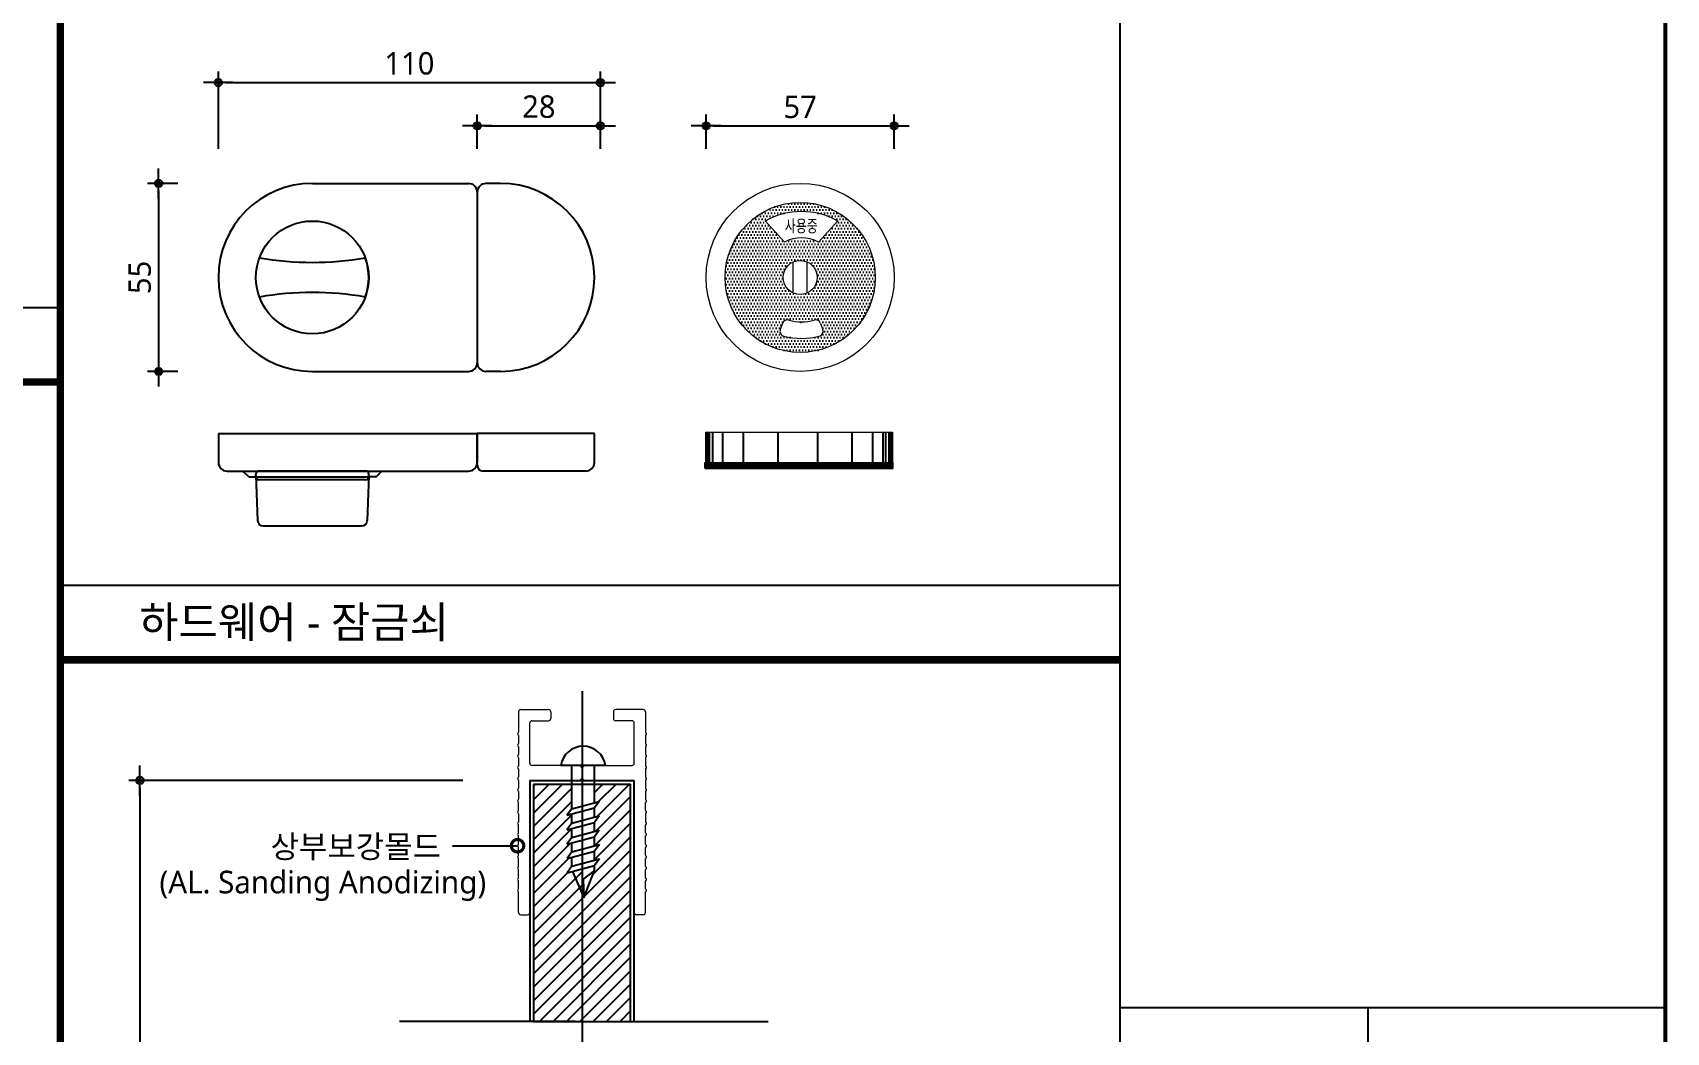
# Model space of a CAD drawing. Extents: x -256 to 8104, y -176 to 5714.
# Drawn here: x 5795 to 7984, y 3153 to 4492 of the extents above; entities that cross this region are included whole.
import ezdxf
from ezdxf.enums import TextEntityAlignment as Align

# ---------------------------------------------------------------- set-up
doc = ezdxf.new("R2010")
doc.units = 0
doc.header["$LTSCALE"] = 30
doc.linetypes.add('CEN', pattern=[62, 60, -1, 0, -1])
doc.linetypes.add('HIDDEN2', pattern=[4.7625, 3.175, -1.5875])
doc.layers.get('0').update_dxf_attribs({"linetype": 'CONTINUOUS'})
doc.layers.get('DEFPOINTS').update_dxf_attribs({"linetype": 'CONTINUOUS'})
for name, color, linetype in [('02---제품선', 4, 'CONTINUOUS'), ('C', 2, 'CONTINUOUS'), ('curior-0Line', 252, 'CONTINUOUS'), ('DIM', 7, 'CONTINUOUS'), ('HAT', 8, 'CONTINUOUS'), ('TIT', 3, 'CONTINUOUS'), ('기타', 1, 'CONTINUOUS'), ('문자', 3, 'CONTINUOUS'), ('상부보강몰드', 4, 'HIDDEN2'), ('잠금쇠(회전형)', 4, 'CONTINUOUS'), ('중심선', 1, 'CEN'), ('치수', 1, 'CONTINUOUS'), ('판넬', 2, 'CONTINUOUS'), ('해치', 8, 'CONTINUOUS')]:
    doc.layers.add(name, color=color, linetype=linetype)
doc.styles.add('HDW', font='gulim.ttc')
doc.styles.add('돋움', font='malgun.ttf')
doc.dimstyles.new('10', dxfattribs={"dimscale": 10, "dimtxt": 3, "dimasz": 1, "dimexe": 1.5, "dimexo": 2, "dimgap": 1, "dimtad": 1, "dimdec": 0, "dimlunit": 6, "dimtxsty": '돋움', "dimblk": 'DIMDOT', "dimcen": -1, "dimdle": 1.5, "dimclrt": 3, "dimazin": 3, "dimtfac": 1, "dimtdec": 0, "dimtix": 1, "dimtmove": 2, "dimatfit": 3, "dimldrblk": 'DIMDOT', "dimarcsym": 0})

# ---------------------------------------------------------------- blocks, each defined once
blk = doc.blocks.new('DIMDOT')
at = {"linetype": 'Continuous'}
blk.add_line((-2, 0), (2, 0), dxfattribs=at)
for radius in [0.5, 0.25]:
    blk.add_circle((0, 0), radius, dxfattribs=at)
blk = doc.blocks.new('*D760')
at = {"layer": 'DEFPOINTS', "color": 0}
for p in [(81282, 2861.8), (80770, 2753.2), (81282, 2753.2)]:
    blk.add_point(p, dxfattribs=at)
at = {"layer": 'DIM', "color": 0, "lineweight": -2, "ltscale": 10}
for p, q in [((80770, 2773.2), (80770, 2876.8)), ((81282, 2773.2), (81282, 2876.8)), ((80780, 2861.8), (81272, 2861.8))]:
    blk.add_line(p, q, dxfattribs=at)
at = {"layer": 'DIM', "color": 0, "lineweight": -2, "xscale": 10, "yscale": 10, "zscale": 10, "rotation": 180}
blk.add_blockref('DIMDOT', (80770, 2861.8), dxfattribs=at)
at = {"layer": 'DIM', "color": 0, "lineweight": -2, "xscale": 10, "yscale": 10, "zscale": 10}
blk.add_blockref('DIMDOT', (81282, 2861.8), dxfattribs=at)
at = {"layer": 'DIM', "color": 3, "insert": (81026, 2887.4), "char_height": 30, "attachment_point": 5, "style": '돋움'}
blk.add_mtext('110', dxfattribs=at)
blk = doc.blocks.new('*D761')
at = {"layer": 'DEFPOINTS', "color": 0}
for p in [(81282, 2803.9), (81117, 2753.2), (81282, 2753.2)]:
    blk.add_point(p, dxfattribs=at)
at = {"layer": 'DIM', "color": 0, "lineweight": -2, "ltscale": 10}
for p, q in [((81117, 2773.2), (81117, 2818.9)), ((81127, 2803.9), (81272, 2803.9)), ((81282, 2773.2), (81282, 2818.9))]:
    blk.add_line(p, q, dxfattribs=at)
at = {"layer": 'DIM', "color": 0, "lineweight": -2, "xscale": 10, "yscale": 10, "zscale": 10, "rotation": 180}
blk.add_blockref('DIMDOT', (81117, 2803.9), dxfattribs=at)
at = {"layer": 'DIM', "color": 0, "lineweight": -2, "xscale": 10, "yscale": 10, "zscale": 10}
blk.add_blockref('DIMDOT', (81282, 2803.9), dxfattribs=at)
at = {"layer": 'DIM', "color": 3, "insert": (81199.5, 2829.4), "char_height": 30, "attachment_point": 5, "style": '돋움'}
blk.add_mtext('28', dxfattribs=at)
blk = doc.blocks.new('*D762')
at = {"layer": 'DEFPOINTS', "color": 0}
for p in [(81675.7, 2803.9), (81423.7, 2753.2), (81675.7, 2753.2)]:
    blk.add_point(p, dxfattribs=at)
at = {"layer": 'DIM', "color": 0, "lineweight": -2, "ltscale": 10}
for p, q in [((81423.7, 2773.2), (81423.7, 2818.9)), ((81433.7, 2803.9), (81665.7, 2803.9)), ((81675.7, 2773.2), (81675.7, 2818.9))]:
    blk.add_line(p, q, dxfattribs=at)
at = {"layer": 'DIM', "color": 0, "lineweight": -2, "xscale": 10, "yscale": 10, "zscale": 10, "rotation": 180}
blk.add_blockref('DIMDOT', (81423.7, 2803.9), dxfattribs=at)
at = {"layer": 'DIM', "color": 0, "lineweight": -2, "xscale": 10, "yscale": 10, "zscale": 10}
blk.add_blockref('DIMDOT', (81675.7, 2803.9), dxfattribs=at)
at = {"layer": 'DIM', "color": 3, "insert": (81549.7, 2829.1), "char_height": 30, "attachment_point": 5, "style": '돋움'}
blk.add_mtext('57', dxfattribs=at)
blk = doc.blocks.new('*D767')
at = {"layer": 'DEFPOINTS', "color": 0}
for p in [(80735.7, 2726.7), (80690, 2474.7), (80735.7, 2474.7)]:
    blk.add_point(p, dxfattribs=at)
at = {"layer": 'DIM', "color": 0, "lineweight": -2, "ltscale": 10}
for p, q in [((80715.7, 2726.7), (80675, 2726.7)), ((80690, 2716.7), (80690, 2484.7)), ((80715.7, 2474.7), (80675, 2474.7))]:
    blk.add_line(p, q, dxfattribs=at)
at = {"layer": 'DIM', "color": 0, "lineweight": -2, "xscale": 10, "yscale": 10, "zscale": 10}
for p, rotation in [((80690, 2726.7), 90), ((80690, 2474.7), 270)]:
    blk.add_blockref('DIMDOT', p, dxfattribs=dict(at, rotation=rotation))
at = {"layer": 'DIM', "color": 3, "insert": (80664.7, 2600.7), "char_height": 30, "attachment_point": 5, "rotation": 90, "style": '돋움'}
blk.add_mtext('55', dxfattribs=at)
blk = doc.blocks.new('*D768')
at = {"layer": 'DEFPOINTS', "color": 0}
for p in [(81117.7, 1926.7), (80664.9, -412.3), (81117.7, -412.3)]:
    blk.add_point(p, dxfattribs=at)
at = {"layer": 'DIM', "color": 0, "lineweight": -2, "ltscale": 10}
for p, q in [((81097.7, 1926.7), (80649.9, 1926.7)), ((80664.9, 1916.7), (80664.9, -402.3)), ((81097.7, -412.3), (80649.9, -412.3))]:
    blk.add_line(p, q, dxfattribs=at)
at = {"layer": 'DIM', "color": 0, "lineweight": -2, "xscale": 10, "yscale": 10, "zscale": 10}
for p, rotation in [((80664.9, 1926.7), 90), ((80664.9, -412.3), 270)]:
    blk.add_blockref('DIMDOT', p, dxfattribs=dict(at, rotation=rotation))
at = {"layer": 'DIM', "color": 3, "insert": (80639.6, 757.2), "char_height": 30, "attachment_point": 5, "rotation": 90, "style": '돋움'}
blk.add_mtext('VAR.', dxfattribs=at)
blk = doc.blocks.new('A$C13EB2441')
for p, q in [((0.837, 7.375), (0.837, 14.115)), ((0.837, 6.74), (0.837, 0))]:
    blk.add_line(p, q)
blk = doc.blocks.new('_DOTSMALL')
at = {"color": 0, "linetype": 'ByBlock', "const_width": 0.5}
blk.add_lwpolyline([(-0.0625, 0, 1), (0.0625, 0, 1)], format="xyb", close=True, dxfattribs=at)
blk = doc.blocks.new('A$C63EC304E')
at = {"layer": '치수', "color": 1, "xscale": 2.5, "yscale": 2.5, "zscale": 2.5, "rotation": 234.3098741996962}
blk.add_blockref('_DOTSMALL', (0.31, 0.31), dxfattribs=at)
blk = doc.blocks.new('A$C2BC9653E')
at = {"layer": '치수', "xscale": 0.3333333333333333, "yscale": 0.3333333333333333, "zscale": 0.3333333333333333}
blk.add_blockref('A$C63EC304E', (0, 0), dxfattribs=at)
blk = doc.blocks.new('A$C7FC71301')
at = {"layer": '치수', "rotation": 180}
blk.add_blockref('A$C2BC9653E', (0.208, 0.208), dxfattribs=at)
blk = doc.blocks.new('A$C4A20372B')
at = {"layer": '치수'}
blk.add_blockref('A$C7FC71301', (0, 0), dxfattribs=at)
blk = doc.blocks.new('A$C566469F5')
at = {"layer": '치수'}
blk.add_blockref('A$C4A20372B', (0, 0), dxfattribs=at)
blk = doc.blocks.new('A$C7E317CD4')
at = {"layer": '해치', "xscale": 2, "yscale": 2, "zscale": 2}
blk.add_blockref('A$C566469F5', (0, 0), dxfattribs=at)
blk = doc.blocks.new('A$C601D7F27')
at = {"layer": '치수'}
blk.add_blockref('A$C7E317CD4', (0, 0), dxfattribs=at)
blk = doc.blocks.new('A$C38802C08')
at = {"layer": '치수'}
blk.add_blockref('A$C601D7F27', (0, 0), dxfattribs=at)
blk = doc.blocks.new('EDGE_28', base_point=(74726.3, -1563.7))
at = {"layer": 'HAT', "transparency": 33554687}
h = blk.add_hatch(dxfattribs=at)
h.set_pattern_fill('ANSI31', color=256, scale=4, style=0)
h.set_pattern_definition([(45, (66404.808, -1739.444), (-8.980256, 8.980256), [])])
h.paths.add_polyline_path([(81192.4, 1603.7), (81248.8, 1603.7), (81257.4, 1603.7), (81257.4, 1808.3), (81237.3, 1803), (81243.9, 1811.7), (81243.9, 1824), (81237.3, 1822.2), (81243.8, 1831), (81243.9, 1831), (81243.9, 1843.3), (81237.2, 1841.5), (81243.8, 1850.2), (81243.9, 1850.3), (81243.9, 1862.5), (81237.2, 1860.7), (81243.7, 1869.5), (81243.9, 1869.5), (81243.9, 1881.8), (81237.2, 1880), (81243.7, 1888.7), (81243.9, 1888.8), (81243.9, 1921.7), (81192.4, 1921.7)])
h.paths.add_polyline_path([(81271.1, 1603.7), (81322.4, 1603.7), (81322.4, 1921.7), (81273.9, 1921.7), (81273.9, 1896.8), (81280.4, 1898.5), (81273.9, 1889.8), (81273.9, 1877.5), (81280.5, 1879.2), (81273.9, 1870.5), (81273.9, 1870.5), (81273.9, 1858.2), (81280.5, 1860), (81274, 1851.3), (81273.9, 1851.2), (81273.9, 1839), (81280.6, 1840.7), (81274, 1832), (81273.9, 1832), (81273.9, 1819.7), (81280.6, 1821.5), (81274.1, 1812.8), (81273.9, 1812.7), (81273.9, 1806.2), (81259.9, 1769.6), (81257.4, 1775.3), (81257.4, 1603.7)])
at = {"layer": '해치'}
h = blk.add_hatch(dxfattribs=at)
h.set_pattern_fill('DOTS', color=256, scale=2.628474)
h.set_pattern_definition([(0, (75855.6763, -856.6803), (2.086351, 4.1727023), [0, -4.1727023])])
h.paths.add_polyline_path([(81650.3, 2600.7, 1), (81449, 2600.7, 1)])
h.paths.add_polyline_path([(81526.7, 2600.7, -1), (81572.6, 2600.7, -1)], flags=16)
h.paths.add_polyline_path([(81574.4, 2647.9, 0.250537), (81528.5, 2647.9), (81502.7, 2676.4, -0.258173), (81600.2, 2676.4)], flags=16)
h.paths.add_polyline_path([(81577.1, 2539.2), (81579.9, 2531.1, -0.437988), (81575.1, 2522, -0.127495), (81527.9, 2522, -0.437988), (81523, 2531.1), (81525.9, 2539.2, -0.407197), (81534.6, 2543.6, 0.156299), (81568.4, 2543.6, -0.407197)], flags=16)
h.paths.add_polyline_path([(81524.5, 2655.8), (81577.9, 2655.8), (81577.9, 2683.3), (81524.5, 2683.3)], flags=8)
at = {"color": 8}
for p, q in [((77210.4, 2560.5), (80558.3, 2560.5)), ((80558.3, 2188.3), (81977.9, 2188.3))]:
    blk.add_line(p, q, dxfattribs=at)
at = {"color": 2}
blk.add_line((81192.4, 1603.7), (81322.4, 1603.7), dxfattribs=at)
for points in [[(74725.6, 3974.7), (81977.9, 3974.7), (81977.9, -1563.6), (74725.6, -1563.6)], [(74725.6, 3974.7), (81977.9, 3974.7), (81977.9, -1563.6), (74725.6, -1563.6)], [(74725.6, 3974.7), (82707.5, 3974.7), (82707.5, -1563.6), (74725.6, -1563.6)]]:
    blk.add_lwpolyline(points, close=True, dxfattribs=at)
at = {"color": 8, "const_width": 10}
for points in [[(80558.3, -1563.6), (80558.3, 3974.7)], [(77210.4, 2460.5), (80558.3, 2460.5)], [(80558.3, 2088.3), (81977.9, 2088.3)]]:
    blk.add_lwpolyline(points, dxfattribs=at)
at = {"layer": '02---제품선'}
for p, q in [((80896, 2726.7), (81105.3, 2726.7)), ((81117, 2715), (81117, 2486.3)), ((81117, 2715), (81117, 2486.3)), ((81148, 2726.7), (81128.6, 2726.7)), ((80896, 2474.7), (81105.3, 2474.7)), ((81148, 2474.7), (81128.6, 2474.7)), ((80770, 2391.7), (81117, 2391.7)), ((80770, 2391.7), (80770, 2352.9)), ((81117, 2391.7), (81117, 2352.9)), ((81274, 2391.7), (81117, 2391.7)), ((81117, 2349), (81117, 2391.7)), ((81274, 2352.9), (81274, 2391.7)), ((80781.6, 2341.3), (80802.9, 2341.3)), ((80802.9, 2341.3), (80989, 2341.3)), ((80810.7, 2333.5), (80802.9, 2341.3)), ((80810.7, 2333.5), (80818.4, 2333.5)), ((80818.4, 2333.5), (80973.5, 2333.5)), ((80820.3, 2335.5), (80822.4, 2275.1)), ((80820.4, 2333.5), (80820.4, 2337.4)), ((80967.7, 2341.3), (80824.3, 2341.3)), ((80967.7, 2329.6), (80824.3, 2329.6)), ((80971.6, 2335.5), (80969.5, 2275.1)), ((80971.6, 2333.5), (80971.6, 2337.4)), ((80981.3, 2333.5), (80973.5, 2333.5)), ((80981.3, 2333.5), (80989, 2341.3)), ((80989, 2341.3), (81105.3, 2341.3)), ((81262.3, 2341.3), (81124.7, 2341.3)), ((80961.8, 2267.6), (80830.2, 2267.6))]:
    blk.add_line(p, q, dxfattribs=at)
blk.add_circle((80896, 2600.7), 75.6, dxfattribs=at)
blk.add_circle((80896, 2600.7), 75.6, dxfattribs=at)
for centre, radius, start, end in [((80896, 2600.7), 126, 90, 180), ((81105.3, 2715), 11.6, 0, 90), ((81128.6, 2715), 11.6, 90, 180), ((81148, 2600.7), 126, 0, 90), ((80896, 3037.5), 416.6, 260.2031, 279.7969), ((80896, 2600.7), 75.6, 340.7512, 19.2488), ((80896, 2600.7), 126, 180, 270), ((81148, 2600.7), 126, 270, 0), ((80896, 2163.9), 416.6, 80.2031, 99.7969), ((81105.3, 2486.3), 11.6, 270, 0), ((81128.6, 2486.3), 11.6, 180, 270), ((80781.6, 2352.9), 11.6, 180, 270), ((81105.3, 2352.9), 11.6, 270, 0), ((81124.7, 2349), 7.75, 180, 270), ((81262.3, 2352.9), 11.6, 270, 0), ((80824.3, 2337.4), 3.88, 90, 180), ((80824.3, 2333.5), 3.88, 180, 270), ((80967.7, 2337.4), 3.88, 0, 90), ((80967.7, 2333.5), 3.88, 270, 0), ((80830.2, 2275.4), 7.75, 182, 270), ((80961.8, 2275.4), 7.75, 270, 358)]:
    blk.add_arc(centre, radius, start, end, dxfattribs=at)
at = {"layer": 'C'}
for p, q in [((81192.4, 1921.7), (81192.4, 1603.7)), ((81192.4, 1921.7), (81322.4, 1921.7)), ((81322.4, 1603.7), (81322.4, 1921.7))]:
    blk.add_line(p, q, dxfattribs=at)
at = {"layer": 'curior-0Line'}
for p, q in [((81977.9, 3974.7), (81977.9, -1562.8)), ((81978.3, 1622.3), (82710.4, 1622.3)), ((82310.5, 1622.3), (82310.5, 1068.5))]:
    blk.add_line(p, q, dxfattribs=at)
blk.add_lwpolyline([(82710.4, 3974.7), (81977.9, 3974.7), (81977.9, -1563.6), (82710.4, -1563.6)], close=True, dxfattribs=at)
at = {"layer": '기타', "color": 1}
for p, q in [((81243.9, 1888.8), (81243.9, 1946.7)), ((81273.9, 1896.8), (81273.9, 1946.7)), ((81237.2, 1880), (81273.9, 1889.8)), ((81243.7, 1888.7), (81237.2, 1880)), ((81243.7, 1888.7), (81280.4, 1898.5)), ((81280.4, 1898.5), (81273.9, 1889.8)), ((81273.9, 1877.5), (81273.9, 1889.8)), ((81237.2, 1860.7), (81273.9, 1870.5)), ((81243.7, 1869.5), (81237.2, 1860.7)), ((81243.7, 1869.5), (81280.5, 1879.2)), ((81243.9, 1869.5), (81243.9, 1881.8)), ((81243.9, 1850.3), (81243.9, 1862.5)), ((81280.5, 1879.2), (81273.9, 1870.5)), ((81273.9, 1858.2), (81273.9, 1870.5)), ((81237.2, 1841.5), (81274, 1851.3)), ((81243.8, 1850.2), (81237.2, 1841.5)), ((81243.8, 1850.2), (81280.5, 1860)), ((81243.8, 1831), (81280.6, 1840.7)), ((81243.9, 1831), (81243.9, 1843.3)), ((81273.9, 1839), (81273.9, 1851.2)), ((81280.5, 1860), (81274, 1851.3)), ((81280.6, 1840.7), (81274, 1832)), ((81237.3, 1822.2), (81274, 1832)), ((81243.8, 1831), (81237.3, 1822.2)), ((81243.9, 1811.7), (81243.9, 1824)), ((81243.9, 1811.7), (81280.6, 1821.5)), ((81273.9, 1819.7), (81273.9, 1832)), ((81280.6, 1821.5), (81274.1, 1812.8)), ((81237.3, 1803), (81274.1, 1812.8)), ((81243.9, 1811.7), (81237.3, 1803)), ((81244.7, 1804.8), (81259.9, 1769.6)), ((81273.9, 1806.2), (81259, 1794.3)), ((81259.9, 1769.6), (81273.9, 1806.2)), ((81273.9, 1806.2), (81273.9, 1812.7)), ((81259, 1794.3), (81259.9, 1769.6))]:
    blk.add_line(p, q, dxfattribs=at)
blk.add_arc((81258.9, 1942.2), 30.3, 8.3784, 171.6216, dxfattribs=at)
at = {"layer": '상부보강몰드', "linetype": 'Continuous', "lineweight": 15}
for p, q in [((81172.4, 2018.6), (81172.4, 1991.4)), ((81175.4, 2021.6), (81212.4, 2021.6)), ((81215.4, 2018.6), (81215.4, 2009.6)), ((81299.4, 2018.6), (81299.4, 2009.6)), ((81339.4, 2021.6), (81302.4, 2021.6)), ((81342.4, 2018.6), (81342.4, 1991.4)), ((81187.4, 1949.7), (81187.4, 2003.6)), ((81190.4, 2006.6), (81212.4, 2006.6)), ((81324.4, 2006.6), (81302.4, 2006.6)), ((81327.4, 1949.7), (81327.4, 2003.6)), ((81172.4, 1986.8), (81172.4, 1976.4)), ((81172.4, 1986.8), (81172.4, 1976.4)), ((81172.4, 1971.8), (81172.4, 1961.4)), ((81172.4, 1971.8), (81172.4, 1961.4)), ((81342.4, 1986.8), (81342.4, 1976.4)), ((81342.4, 1986.8), (81342.4, 1976.4)), ((81342.4, 1971.8), (81342.4, 1961.4)), ((81342.4, 1971.8), (81342.4, 1961.4)), ((81172.4, 1956.8), (81172.4, 1946.4)), ((81172.4, 1956.8), (81172.4, 1946.4)), ((81342.4, 1956.8), (81342.4, 1946.4)), ((81342.4, 1956.8), (81342.4, 1946.4)), ((81172.4, 1941.8), (81172.4, 1931.4)), ((81172.4, 1941.8), (81172.4, 1931.4)), ((81172.4, 1926.8), (81172.4, 1916.4)), ((81172.4, 1926.8), (81172.4, 1916.4)), ((81187.4, 1926.7), (81187.4, 1749.7)), ((81187.4, 1926.7), (81254.9, 1926.7)), ((81254.9, 1946.7), (81190.4, 1946.7)), ((81257.4, 1943.7), (81254.9, 1946.7)), ((81254.9, 1926.7), (81257.4, 1929.7)), ((81259.9, 1946.7), (81257.4, 1943.7)), ((81257.4, 1929.7), (81259.9, 1926.7)), ((81259.9, 1946.7), (81324.4, 1946.7)), ((81327.4, 1926.7), (81259.9, 1926.7)), ((81327.4, 1926.7), (81327.4, 1749.7)), ((81342.4, 1941.8), (81342.4, 1931.4)), ((81342.4, 1941.8), (81342.4, 1931.4)), ((81342.4, 1926.8), (81342.4, 1916.4)), ((81342.4, 1926.8), (81342.4, 1916.4)), ((81172.4, 1911.8), (81172.4, 1901.4)), ((81172.4, 1911.8), (81172.4, 1901.4)), ((81342.4, 1911.8), (81342.4, 1901.4)), ((81342.4, 1911.8), (81342.4, 1901.4)), ((81172.4, 1886.4), (81172.4, 1896.8)), ((81342.4, 1886.4), (81342.4, 1896.8)), ((81172.4, 1881.8), (81172.4, 1871.4)), ((81172.4, 1856.4), (81172.4, 1866.8)), ((81342.4, 1881.8), (81342.4, 1871.4)), ((81342.4, 1856.4), (81342.4, 1866.8)), ((81172.4, 1841.4), (81172.4, 1851.8)), ((81342.4, 1841.4), (81342.4, 1851.8)), ((81172.4, 1826.4), (81172.4, 1836.8)), ((81172.4, 1811.4), (81172.4, 1821.8)), ((81342.4, 1826.4), (81342.4, 1836.8)), ((81342.4, 1811.4), (81342.4, 1821.8)), ((81172.4, 1796.4), (81172.4, 1806.8)), ((81342.4, 1796.4), (81342.4, 1806.8)), ((81172.4, 1781.4), (81172.4, 1791.8)), ((81172.4, 1749.7), (81172.4, 1776.8)), ((81342.4, 1781.4), (81342.4, 1791.8)), ((81342.4, 1749.7), (81342.4, 1776.8)), ((81175.4, 1746.7), (81184.4, 1746.7)), ((81339.4, 1746.7), (81330.4, 1746.7))]:
    blk.add_line(p, q, dxfattribs=at)
for centre, radius, start, end in [((81175.4, 2018.6), 3, 90, 180), ((81175.4, 2018.6), 3, 90, 180), ((81212.4, 2018.6), 3, 0, 90), ((81302.4, 2018.6), 3, 90, 180), ((81339.4, 2018.6), 3, 0, 90), ((81339.4, 2018.6), 3, 0, 90), ((81190.4, 2003.6), 3, 90, 180), ((81212.4, 2009.6), 3, 270, 0), ((81302.4, 2009.6), 3, 180, 270), ((81324.4, 2003.6), 3, 0, 90), ((81172.4, 1989.1), 1.5, 113.5782, 246.4218), ((81172.4, 1989.1), 1.5, 113.5782, 246.4218), ((81172.4, 1989.1), 1.5, 113.5782, 246.4218), ((81172.4, 1989.1), 1.5, 113.5782, 246.4218), ((81172.4, 1974.1), 1.5, 113.5782, 246.4218), ((81172.4, 1974.1), 1.5, 113.5782, 246.4218), ((81172.4, 1974.1), 1.5, 113.5782, 246.4218), ((81172.4, 1974.1), 1.5, 113.5782, 246.4218), ((81171.4, 1991.4), 1, 293.5782, 0), ((81171.4, 1991.4), 1, 293.5782, 0), ((81171.4, 1991.4), 1, 293.5782, 0), ((81171.4, 1991.4), 1, 293.5782, 0), ((81171.4, 1986.8), 1, 0, 66.4218), ((81171.4, 1986.8), 1, 0, 66.4218), ((81171.4, 1986.8), 1, 0, 66.4218), ((81171.4, 1986.8), 1, 0, 66.4218), ((81171.4, 1976.4), 1, 293.5782, 0), ((81171.4, 1976.4), 1, 293.5782, 0), ((81171.4, 1976.4), 1, 293.5782, 0), ((81171.4, 1976.4), 1, 293.5782, 0), ((81171.4, 1971.8), 1, 0, 66.4218), ((81171.4, 1971.8), 1, 0, 66.4218), ((81171.4, 1971.8), 1, 0, 66.4218), ((81171.4, 1971.8), 1, 0, 66.4218), ((81343.4, 1991.4), 1, 180, 246.4218), ((81343.4, 1991.4), 1, 180, 246.4218), ((81343.4, 1991.4), 1, 180, 246.4218), ((81343.4, 1991.4), 1, 180, 246.4218), ((81343.4, 1986.8), 1, 113.5782, 180), ((81343.4, 1986.8), 1, 113.5782, 180), ((81343.4, 1986.8), 1, 113.5782, 180), ((81343.4, 1986.8), 1, 113.5782, 180), ((81343.4, 1976.4), 1, 180, 246.4218), ((81343.4, 1976.4), 1, 180, 246.4218), ((81343.4, 1976.4), 1, 180, 246.4218), ((81343.4, 1976.4), 1, 180, 246.4218), ((81343.4, 1971.8), 1, 113.5782, 180), ((81343.4, 1971.8), 1, 113.5782, 180), ((81343.4, 1971.8), 1, 113.5782, 180), ((81343.4, 1971.8), 1, 113.5782, 180), ((81342.4, 1989.1), 1.5, 293.5782, 66.4218), ((81342.4, 1989.1), 1.5, 293.5782, 66.4218), ((81342.4, 1989.1), 1.5, 293.5782, 66.4218), ((81342.4, 1989.1), 1.5, 293.5782, 66.4218), ((81342.4, 1974.1), 1.5, 293.5782, 66.4218), ((81342.4, 1974.1), 1.5, 293.5782, 66.4218), ((81342.4, 1974.1), 1.5, 293.5782, 66.4218), ((81342.4, 1974.1), 1.5, 293.5782, 66.4218), ((81172.4, 1959.1), 1.5, 113.5782, 246.4218), ((81172.4, 1959.1), 1.5, 113.5782, 246.4218), ((81172.4, 1959.1), 1.5, 113.5782, 246.4218), ((81172.4, 1959.1), 1.5, 113.5782, 246.4218), ((81171.4, 1961.4), 1, 293.5782, 0), ((81171.4, 1961.4), 1, 293.5782, 0), ((81171.4, 1961.4), 1, 293.5782, 0), ((81171.4, 1961.4), 1, 293.5782, 0), ((81171.4, 1956.8), 1, 0, 66.4218), ((81171.4, 1956.8), 1, 0, 66.4218), ((81171.4, 1956.8), 1, 0, 66.4218), ((81171.4, 1956.8), 1, 0, 66.4218), ((81190.4, 1949.7), 3, 180, 270), ((81324.4, 1949.7), 3, 270, 0), ((81343.4, 1961.4), 1, 180, 246.4218), ((81343.4, 1961.4), 1, 180, 246.4218), ((81343.4, 1961.4), 1, 180, 246.4218), ((81343.4, 1961.4), 1, 180, 246.4218), ((81343.4, 1956.8), 1, 113.5782, 180), ((81343.4, 1956.8), 1, 113.5782, 180), ((81343.4, 1956.8), 1, 113.5782, 180), ((81343.4, 1956.8), 1, 113.5782, 180), ((81342.4, 1959.1), 1.5, 293.5782, 66.4218), ((81342.4, 1959.1), 1.5, 293.5782, 66.4218), ((81342.4, 1959.1), 1.5, 293.5782, 66.4218), ((81342.4, 1959.1), 1.5, 293.5782, 66.4218), ((81172.4, 1944.1), 1.5, 113.5782, 246.4218), ((81172.4, 1944.1), 1.5, 113.5782, 246.4218), ((81172.4, 1944.1), 1.5, 113.5782, 246.4218), ((81172.4, 1944.1), 1.5, 113.5782, 246.4218), ((81172.4, 1929.1), 1.5, 113.5782, 246.4218), ((81172.4, 1929.1), 1.5, 113.5782, 246.4218), ((81172.4, 1929.1), 1.5, 113.5782, 246.4218), ((81172.4, 1929.1), 1.5, 113.5782, 246.4218), ((81171.4, 1946.4), 1, 293.5782, 0), ((81171.4, 1946.4), 1, 293.5782, 0), ((81171.4, 1946.4), 1, 293.5782, 0), ((81171.4, 1946.4), 1, 293.5782, 0), ((81171.4, 1941.8), 1, 0, 66.4218), ((81171.4, 1941.8), 1, 0, 66.4218), ((81171.4, 1941.8), 1, 0, 66.4218), ((81171.4, 1941.8), 1, 0, 66.4218), ((81171.4, 1931.4), 1, 293.5782, 0), ((81171.4, 1931.4), 1, 293.5782, 0), ((81171.4, 1931.4), 1, 293.5782, 0), ((81171.4, 1931.4), 1, 293.5782, 0), ((81171.4, 1926.8), 1, 0, 66.4218), ((81171.4, 1926.8), 1, 0, 66.4218), ((81171.4, 1926.8), 1, 0, 66.4218), ((81171.4, 1926.8), 1, 0, 66.4218), ((81343.4, 1946.4), 1, 180, 246.4218), ((81343.4, 1946.4), 1, 180, 246.4218), ((81343.4, 1946.4), 1, 180, 246.4218), ((81343.4, 1946.4), 1, 180, 246.4218), ((81343.4, 1941.8), 1, 113.5782, 180), ((81343.4, 1941.8), 1, 113.5782, 180), ((81343.4, 1941.8), 1, 113.5782, 180), ((81343.4, 1941.8), 1, 113.5782, 180), ((81343.4, 1931.4), 1, 180, 246.4218), ((81343.4, 1931.4), 1, 180, 246.4218), ((81343.4, 1931.4), 1, 180, 246.4218), ((81343.4, 1931.4), 1, 180, 246.4218), ((81343.4, 1926.8), 1, 113.5782, 180), ((81343.4, 1926.8), 1, 113.5782, 180), ((81343.4, 1926.8), 1, 113.5782, 180), ((81343.4, 1926.8), 1, 113.5782, 180), ((81342.4, 1944.1), 1.5, 293.5782, 66.4218), ((81342.4, 1944.1), 1.5, 293.5782, 66.4218), ((81342.4, 1944.1), 1.5, 293.5782, 66.4218), ((81342.4, 1944.1), 1.5, 293.5782, 66.4218), ((81342.4, 1929.1), 1.5, 293.5782, 66.4218), ((81342.4, 1929.1), 1.5, 293.5782, 66.4218), ((81342.4, 1929.1), 1.5, 293.5782, 66.4218), ((81342.4, 1929.1), 1.5, 293.5782, 66.4218), ((81172.4, 1914.1), 1.5, 113.5782, 246.4218), ((81172.4, 1914.1), 1.5, 113.5782, 246.4218), ((81172.4, 1914.1), 1.5, 113.5782, 246.4218), ((81172.4, 1914.1), 1.5, 113.5782, 246.4218), ((81171.4, 1916.4), 1, 293.5782, 0), ((81171.4, 1916.4), 1, 293.5782, 0), ((81171.4, 1916.4), 1, 293.5782, 0), ((81171.4, 1916.4), 1, 293.5782, 0), ((81171.4, 1911.8), 1, 0, 66.4218), ((81171.4, 1911.8), 1, 0, 66.4218), ((81171.4, 1911.8), 1, 0, 66.4218), ((81171.4, 1911.8), 1, 0, 66.4218), ((81343.4, 1916.4), 1, 180, 246.4218), ((81343.4, 1916.4), 1, 180, 246.4218), ((81343.4, 1916.4), 1, 180, 246.4218), ((81343.4, 1916.4), 1, 180, 246.4218), ((81343.4, 1911.8), 1, 113.5782, 180), ((81343.4, 1911.8), 1, 113.5782, 180), ((81343.4, 1911.8), 1, 113.5782, 180), ((81343.4, 1911.8), 1, 113.5782, 180), ((81342.4, 1914.1), 1.5, 293.5782, 66.4218), ((81342.4, 1914.1), 1.5, 293.5782, 66.4218), ((81342.4, 1914.1), 1.5, 293.5782, 66.4218), ((81342.4, 1914.1), 1.5, 293.5782, 66.4218), ((81172.4, 1899.1), 1.5, 113.5782, 246.4218), ((81172.4, 1899.1), 1.5, 113.5782, 246.4218), ((81172.4, 1884.1), 1.5, 113.5782, 246.4218), ((81172.4, 1884.1), 1.5, 113.5782, 246.4218), ((81171.4, 1901.4), 1, 293.5782, 0), ((81171.4, 1901.4), 1, 293.5782, 0), ((81171.4, 1896.8), 1, 0, 66.4218), ((81171.4, 1896.8), 1, 0, 66.4218), ((81171.4, 1886.4), 1, 293.5782, 0), ((81171.4, 1886.4), 1, 293.5782, 0), ((81171.4, 1881.8), 1, 0, 66.4218), ((81171.4, 1881.8), 1, 0, 66.4218), ((81343.4, 1901.4), 1, 180, 246.4218), ((81343.4, 1901.4), 1, 180, 246.4218), ((81343.4, 1896.8), 1, 113.5782, 180), ((81343.4, 1896.8), 1, 113.5782, 180), ((81343.4, 1886.4), 1, 180, 246.4218), ((81343.4, 1886.4), 1, 180, 246.4218), ((81343.4, 1881.8), 1, 113.5782, 180), ((81343.4, 1881.8), 1, 113.5782, 180), ((81342.4, 1899.1), 1.5, 293.5782, 66.4218), ((81342.4, 1899.1), 1.5, 293.5782, 66.4218), ((81342.4, 1884.1), 1.5, 293.5782, 66.4218), ((81342.4, 1884.1), 1.5, 293.5782, 66.4218), ((81172.4, 1869.1), 1.5, 113.5782, 246.4218), ((81171.4, 1871.4), 1, 293.5782, 0), ((81171.4, 1866.8), 1, 0, 66.4218), ((81343.4, 1871.4), 1, 180, 246.4218), ((81343.4, 1866.8), 1, 113.5782, 180), ((81342.4, 1869.1), 1.5, 293.5782, 66.4218), ((81172.4, 1854.1), 1.5, 113.5782, 246.4218), ((81172.4, 1854.1), 1.5, 113.5782, 246.4218), ((81172.4, 1839.1), 1.5, 113.5782, 246.4218), ((81172.4, 1839.1), 1.5, 113.5782, 246.4218), ((81171.4, 1856.4), 1, 293.5782, 0), ((81171.4, 1856.4), 1, 293.5782, 0), ((81171.4, 1851.8), 1, 0, 66.4218), ((81171.4, 1851.8), 1, 0, 66.4218), ((81171.4, 1841.4), 1, 293.5782, 0), ((81171.4, 1841.4), 1, 293.5782, 0), ((81343.4, 1856.4), 1, 180, 246.4218), ((81343.4, 1856.4), 1, 180, 246.4218), ((81343.4, 1851.8), 1, 113.5782, 180), ((81343.4, 1851.8), 1, 113.5782, 180), ((81343.4, 1841.4), 1, 180, 246.4218), ((81343.4, 1841.4), 1, 180, 246.4218), ((81342.4, 1854.1), 1.5, 293.5782, 66.4218), ((81342.4, 1854.1), 1.5, 293.5782, 66.4218), ((81342.4, 1839.1), 1.5, 293.5782, 66.4218), ((81342.4, 1839.1), 1.5, 293.5782, 66.4218), ((81172.4, 1824.1), 1.5, 113.5782, 246.4218), ((81172.4, 1824.1), 1.5, 113.5782, 246.4218), ((81171.4, 1836.8), 1, 0, 66.4218), ((81171.4, 1836.8), 1, 0, 66.4218), ((81171.4, 1826.4), 1, 293.5782, 0), ((81171.4, 1826.4), 1, 293.5782, 0), ((81171.4, 1821.8), 1, 0, 66.4218), ((81171.4, 1821.8), 1, 0, 66.4218), ((81343.4, 1836.8), 1, 113.5782, 180), ((81343.4, 1836.8), 1, 113.5782, 180), ((81343.4, 1826.4), 1, 180, 246.4218), ((81343.4, 1826.4), 1, 180, 246.4218), ((81343.4, 1821.8), 1, 113.5782, 180), ((81343.4, 1821.8), 1, 113.5782, 180), ((81342.4, 1824.1), 1.5, 293.5782, 66.4218), ((81342.4, 1824.1), 1.5, 293.5782, 66.4218), ((81172.4, 1809.1), 1.5, 113.5782, 246.4218), ((81172.4, 1809.1), 1.5, 113.5782, 246.4218), ((81172.4, 1794.1), 1.5, 113.5782, 246.4218), ((81172.4, 1794.1), 1.5, 113.5782, 246.4218), ((81171.4, 1811.4), 1, 293.5782, 0), ((81171.4, 1811.4), 1, 293.5782, 0), ((81171.4, 1806.8), 1, 0, 66.4218), ((81171.4, 1806.8), 1, 0, 66.4218), ((81171.4, 1796.4), 1, 293.5782, 0), ((81171.4, 1796.4), 1, 293.5782, 0), ((81343.4, 1811.4), 1, 180, 246.4218), ((81343.4, 1811.4), 1, 180, 246.4218), ((81343.4, 1806.8), 1, 113.5782, 180), ((81343.4, 1806.8), 1, 113.5782, 180), ((81343.4, 1796.4), 1, 180, 246.4218), ((81343.4, 1796.4), 1, 180, 246.4218), ((81342.4, 1809.1), 1.5, 293.5782, 66.4218), ((81342.4, 1809.1), 1.5, 293.5782, 66.4218), ((81342.4, 1794.1), 1.5, 293.5782, 66.4218), ((81342.4, 1794.1), 1.5, 293.5782, 66.4218), ((81172.4, 1779.1), 1.5, 113.5782, 246.4218), ((81172.4, 1779.1), 1.5, 113.5782, 246.4218), ((81171.4, 1791.8), 1, 0, 66.4218), ((81171.4, 1791.8), 1, 0, 66.4218), ((81171.4, 1781.4), 1, 293.5782, 0), ((81171.4, 1781.4), 1, 293.5782, 0), ((81171.4, 1776.8), 1, 0, 66.4218), ((81171.4, 1776.8), 1, 0, 66.4218), ((81343.4, 1791.8), 1, 113.5782, 180), ((81343.4, 1791.8), 1, 113.5782, 180), ((81343.4, 1781.4), 1, 180, 246.4218), ((81343.4, 1781.4), 1, 180, 246.4218), ((81343.4, 1776.8), 1, 113.5782, 180), ((81343.4, 1776.8), 1, 113.5782, 180), ((81342.4, 1779.1), 1.5, 293.5782, 66.4218), ((81342.4, 1779.1), 1.5, 293.5782, 66.4218), ((81175.4, 1749.7), 3, 180, 270), ((81184.4, 1749.7), 3, 270, 0), ((81330.4, 1749.7), 3, 180, 270), ((81339.4, 1749.7), 3, 270, 0)]:
    blk.add_arc(centre, radius, start, end, dxfattribs=at)
at = {"layer": '잠금쇠(회전형)', "linetype": 'Continuous', "lineweight": 15}
for p, q in [((81502.7, 2676.4), (81528.5, 2647.9)), ((81600.2, 2676.4), (81574.4, 2647.9)), ((81539.7, 2621.4), (81539.7, 2580.2)), ((81558.8, 2621), (81558.8, 2579.8)), ((81525.9, 2539.2), (81523, 2531.1)), ((81577.1, 2539.2), (81579.9, 2531.1)), ((81422.9, 2393.2), (81673.3, 2393.2)), ((81422.9, 2393.2), (81422.9, 2352.9)), ((81423.7, 2393.2), (81423.7, 2352.9)), ((81673.3, 2393.2), (81673.3, 2352.9)), ((81422.1, 2352.9), (81674.1, 2352.9)), ((81422.1, 2345.2), (81422.1, 2352.9)), ((81422.1, 2345.4), (81674.1, 2345.4)), ((81674.1, 2345.2), (81674.1, 2352.9))]:
    blk.add_line(p, q, dxfattribs=at)
for radius in [126, 100.6, 22.9]:
    blk.add_circle((81549.7, 2600.7), radius, dxfattribs=at)
for centre, radius, start, end in [((81551.5, 2588.2), 100.7, 61.0478, 118.9522), ((81551.5, 2605), 48.7, 61.8696, 118.1304), ((81532.5, 2536.9), 7, 72.2332, 160.8571), ((81551.5, 2596.3), 55.3, 252.2332, 287.7668), ((81570.5, 2536.9), 7, 19.1429, 107.7668), ((81529.6, 2528.8), 7, 160.8571, 255.4685), ((81551.5, 2613.1), 94.1, 255.4685, 284.5315), ((81573.3, 2528.8), 7, 284.5315, 19.1429)]:
    blk.add_arc(centre, radius, start, end, dxfattribs=at)
at = {"layer": '중심선'}
blk.add_line((81257.4, 2046.2), (81257.4, -1189.9), dxfattribs=at)
at = {"layer": '치수'}
blk.add_line((81083.8, 1839.1), (81170.9, 1839.1), dxfattribs=at)
at = {"layer": '판넬', "color": 1}
for p, q in [((81187.4, 1926.7), (81187.4, 1603.7)), ((81187.4, 1926.7), (81327.4, 1926.7)), ((81288.9, 1946.7), (81228.9, 1946.7)), ((81327.4, 1603.7), (81327.4, 1926.7))]:
    blk.add_line(p, q, dxfattribs=at)
at = {"layer": '해치'}
for p, q in [((81425.2, 2393.2), (81425.2, 2352.9)), ((81427.7, 2393.2), (81427.7, 2352.9)), ((81432, 2393.2), (81432, 2352.9)), ((81445.6, 2393.2), (81445.6, 2352.9)), ((81473.4, 2393.2), (81473.4, 2352.9)), ((81519.7, 2393.2), (81519.7, 2352.9)), ((81572.7, 2393.2), (81572.7, 2352.9)), ((81619, 2393.2), (81619, 2352.9)), ((81646.8, 2393.2), (81646.8, 2352.9)), ((81660.4, 2393.2), (81660.4, 2352.9)), ((81664.2, 2393.2), (81664.2, 2352.9)), ((81668.5, 2393.2), (81668.5, 2352.9)), ((81671, 2393.2), (81671, 2352.9)), ((81672.5, 2393.2), (81672.5, 2352.9)), ((81422.1, 2350.4), (81674.1, 2350.4)), ((81422.1, 2349.1), (81674.1, 2349.1)), ((81422.1, 2347.8), (81674.1, 2347.8)), ((81422.1, 2347), (81674.1, 2347)), ((81422.1, 2346.2), (81674.1, 2346.2)), ((81422.1, 2345.2), (81674.1, 2345.2))]:
    blk.add_line(p, q, dxfattribs=at)
at = {"xscale": 35, "yscale": 35, "zscale": 35, "rotation": 270}
blk.add_blockref('A$C13EB2441', (81012.9, 1633), dxfattribs=at)
at = {"layer": '해치', "xscale": -20, "yscale": 20, "zscale": 20}
blk.add_blockref('A$C38802C08', (81175.1, 1835), dxfattribs=at)
at = {"layer": 'TIT', "style": '돋움'}
blk.add_text('하드웨어 - 잠금쇠', height=42, dxfattribs=at).set_placement((81079, 2117.8), align=Align.RIGHT)
at = {"layer": '문자', "style": '돋움'}
for s, height, p in [('상부보강몰드', 30.34, (80954.2, 1838.3)), ('(AL. Sanding Anodizing)', 30.337, (80910, 1786.4))]:
    blk.add_text(s, height=height, dxfattribs=at).set_placement(p, align=Align.MIDDLE)
at = {"layer": '잠금쇠(회전형)', "linetype": 'Continuous', "lineweight": 15, "style": 'HDW', "width": 0.659278}
blk.add_text('사용중', height=16.4, dxfattribs=at).set_placement((81529.1, 2661.5), (81573.3, 2661.5), align=Align.FIT)
at = {"layer": 'DIM', "ltscale": 10}
for base, p1, p2, text, picture, middle in [((81282, 2861.8), (80770, 2753.2), (81282, 2753.2), '110', '*D760', (81026, 2887.4)), ((81282, 2803.9), (81117, 2753.2), (81282, 2753.2), '28', '*D761', (81199.5, 2829.4)), ((81675.7, 2803.9), (81423.7, 2753.2), (81675.7, 2753.2), '57', '*D762', (81549.7, 2829.1))]:
    dim = blk.add_linear_dim(base=base, p1=p1, p2=p2, text=text, dimstyle='10', override={"dimtxsty": '돋움'}, dxfattribs=at)
    dim.commit()
    dim.dimension.update_dxf_attribs({"geometry": picture, "text_midpoint": middle})
for base, p1, p2, text, picture, middle in [((80690, 2474.7), (80735.7, 2726.7), (80735.7, 2474.7), '55', '*D767', (80664.7, 2600.7)), ((80664.9, -412.3), (81117.7, 1926.7), (81117.7, -412.3), 'VAR.', '*D768', (80639.6, 757.2))]:
    dim = blk.add_linear_dim(base=base, p1=p1, p2=p2, angle=90, text=text, dimstyle='10', override={"dimtxsty": '돋움'}, dxfattribs=at)
    dim.commit()
    dim.dimension.update_dxf_attribs({"geometry": picture, "text_midpoint": middle})

msp = doc.modelspace()

# ---------------------------------------------------------------- block references
msp.add_blockref('EDGE_28', (0, 0))

doc.saveas('drawing.dxf')
